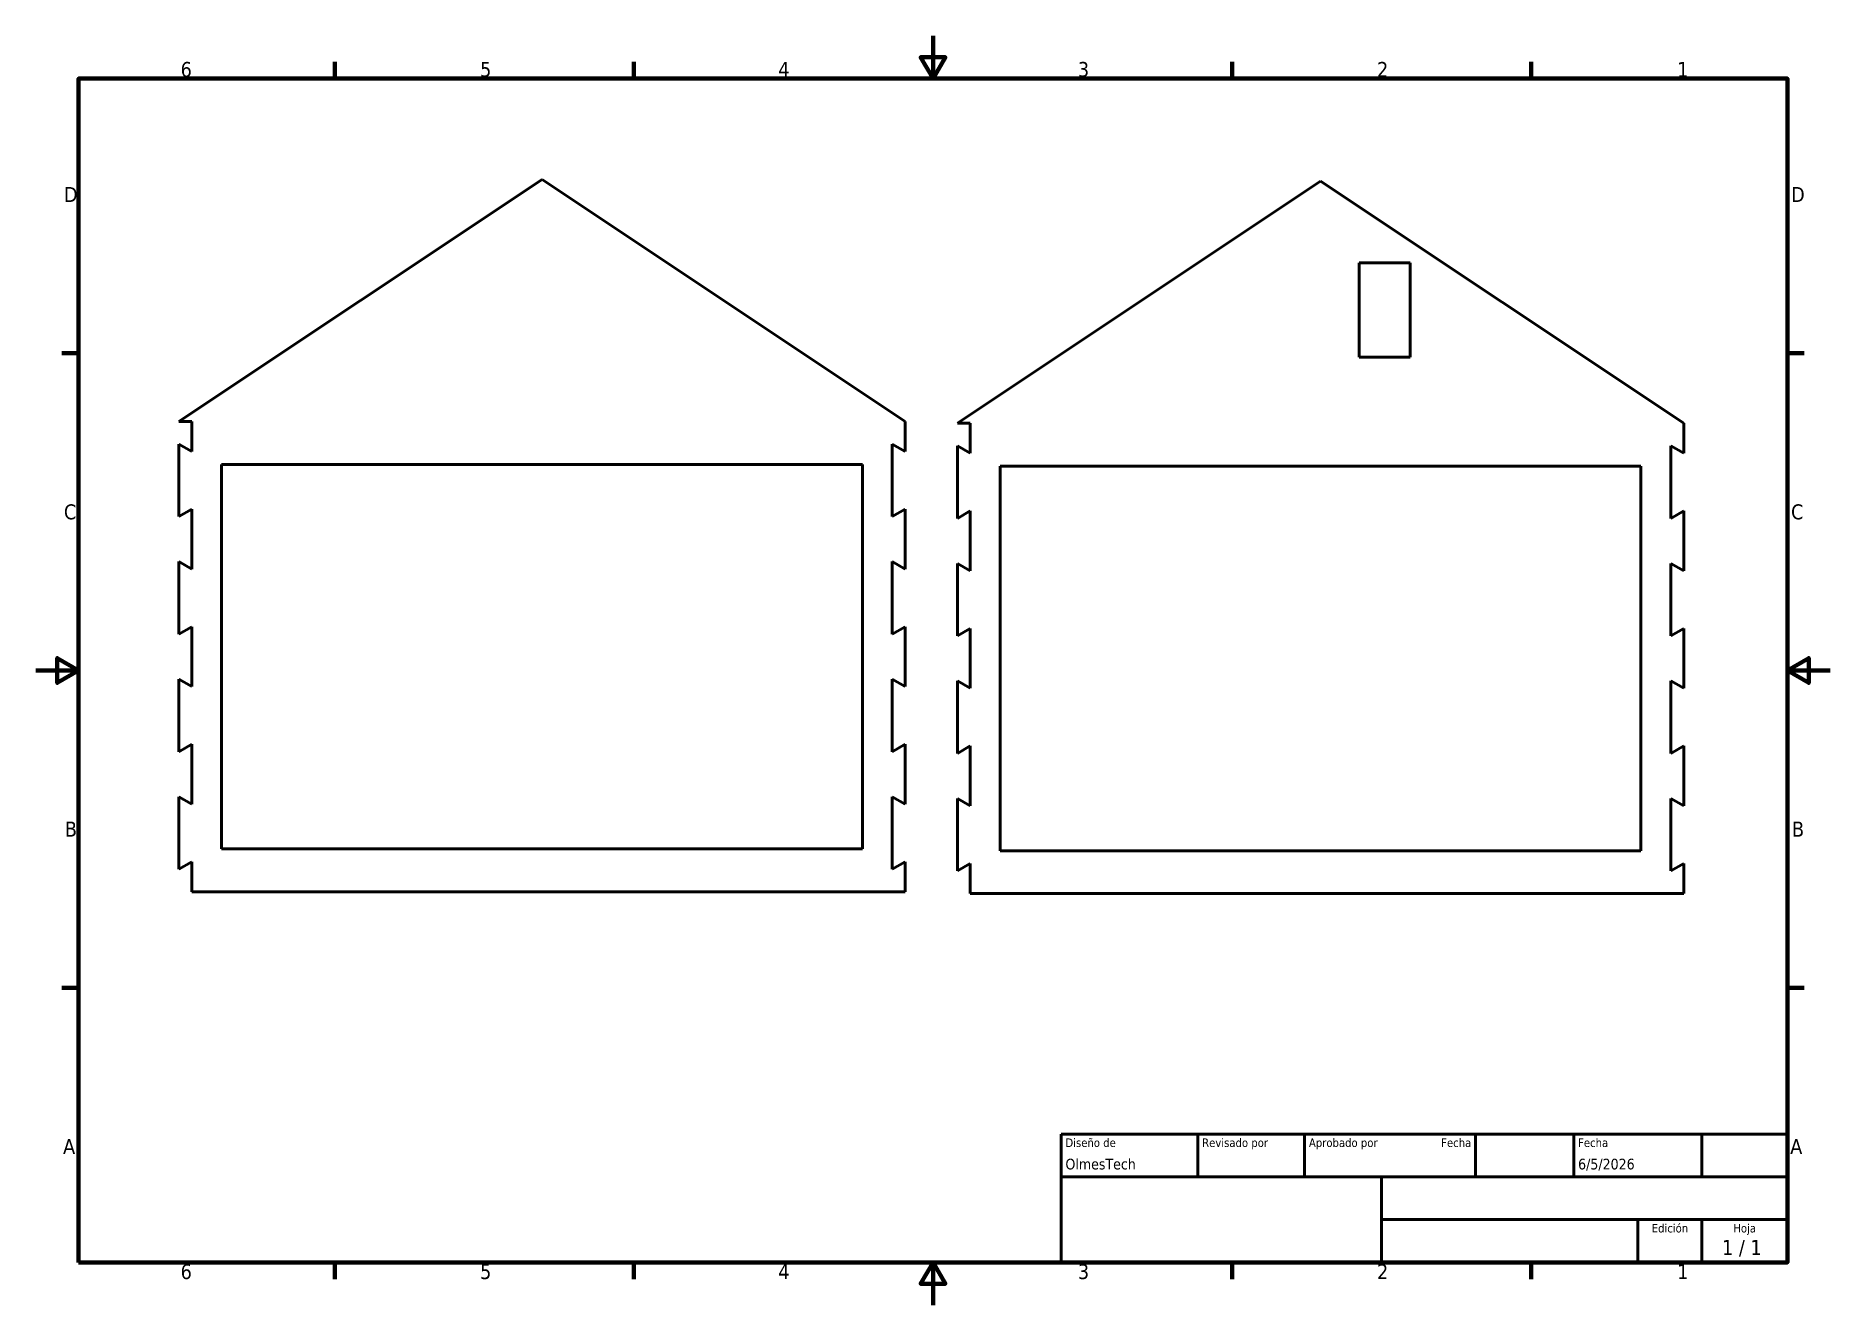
# Model space of a CAD drawing. Header units: millimetres. Extents: x 0 to 420, y 0 to 297.
import ezdxf
from ezdxf.enums import TextEntityAlignment as Align

# ---------------------------------------------------------------- set-up
doc = ezdxf.new("R2010")
doc.units = ezdxf.units.MM
for name, color, linetype, lineweight in [('Borde (ISO)', 7, 'Continuous', 70), ('Título (ISO)', 7, 'Continuous', 50), ('Visible (ISO)', 7, 'Continuous', 50)]:
    doc.layers.add(name, color=color, linetype=linetype, lineweight=lineweight)
doc.styles.add('Estilo de texto39', font='tahoma.ttf')
doc.styles.add('Estilo de texto41', font='tahoma.ttf')
doc.styles.add('Texto de nota (ISO)', font='tahoma.ttf')

# ---------------------------------------------------------------- blocks, each defined once
blk = doc.blocks.new('Marcos Marco por defecto')
at = {"layer": 'Borde (ISO)'}
for p, q in [((70, 287), (70, 290.9)), ((140, 287), (140, 290.9)), ((280, 287), (280, 290.9)), ((350, 287), (350, 290.9)), ((10, 222.75), (6.1, 222.75)), ((410, 222.75), (413.9, 222.75)), ((10, 74.25), (6.1, 74.25)), ((410, 74.25), (413.9, 74.25)), ((70, 10), (70, 6.1)), ((140, 10), (140, 6.1)), ((280, 10), (280, 6.1)), ((350, 10), (350, 6.1))]:
    blk.add_line(p, q, dxfattribs=at)
at = {"layer": 'Borde (ISO)', "flags": 128}
for points in [[(210, 297), (210, 287), (207.11, 292), (212.89, 292), (210, 287)], [(10, 10), (10, 287), (410, 287), (410, 10), (10, 10)], [(0, 148.5), (10, 148.5), (5, 151.39), (5, 145.61), (10, 148.5)], [(420, 148.5), (410, 148.5), (415, 151.39), (415, 145.61), (410, 148.5)], [(210, 0), (210, 10), (207.11, 5), (212.89, 5), (210, 10)]]:
    blk.add_lwpolyline(points, dxfattribs=at)
at = {"layer": 'Borde (ISO)', "char_height": 3.5, "attachment_point": 7, "style": 'Texto de nota (ISO)'}
for s, insert in [('6', (33.88, 287.33)), ('5', (103.98, 287.33)), ('4', (173.78, 287.4)), ('3', (243.91, 287.33)), ('2', (313.94, 287.4)), ('1', (384.21, 287.4)), ('D', (6.57, 258.13)), ('D', (410.87, 258.13)), ('C', (6.56, 183.81)), ('C', (410.86, 183.81)), ('B', (6.78, 109.63)), ('B', (411.08, 109.63)), ('A', (6.36, 35.38)), ('A', (410.66, 35.38)), ('6', (33.88, 6.03)), ('5', (103.98, 6.03)), ('4', (173.78, 6.1)), ('3', (243.91, 6.03)), ('2', (313.94, 6.1)), ('1', (384.21, 6.1))]:
    blk.add_mtext(s, dxfattribs=dict(at, insert=insert))
blk = doc.blocks.new('Cajetines ISO')
at = {"layer": 'Título (ISO)'}
for p, q in [((270.07, 130), (100.07, 130)), ((100.07, 130), (100.07, 100)), ((132.07, 120), (132.07, 130)), ((157.07, 120), (157.07, 130)), ((197.07, 120), (197.07, 130)), ((220.07, 120), (220.07, 130)), ((250.07, 120), (250.07, 130)), ((270.07, 100), (270.07, 130)), ((100.07, 120), (270.07, 120)), ((175.07, 120), (175.07, 100)), ((270.07, 110), (175.07, 110)), ((235.07, 100), (235.07, 110)), ((250.07, 100), (250.07, 110)), ((100.07, 100), (270.07, 100))]:
    blk.add_line(p, q, dxfattribs=at)
at = {"layer": 'Título (ISO)', "style": 'Estilo de texto41'}
for s, p in [('Diseño de', (101.07, 129)), ('Revisado por', (133.07, 129)), ('Aprobado por', (158.07, 129)), ('Fecha', (221.07, 129))]:
    blk.add_text(s, height=2, dxfattribs=at).set_placement(p, align=Align.TOP_LEFT)
blk.add_text('Fecha', height=2, dxfattribs=at).set_placement((196.07, 129), align=Align.TOP_RIGHT)
for s, p in [('Edición', (242.57, 109)), ('Hoja', (260.07, 109))]:
    blk.add_text(s, height=2, dxfattribs=at).set_placement(p, align=Align.TOP_CENTER)
at = {"layer": 'Título (ISO)', "style": 'Texto de nota (ISO)'}
blk.add_text('1 / 1 ', height=3.5, dxfattribs=at).set_placement((260.07, 103.5), align=Align.MIDDLE_CENTER)
at = {"layer": 'Título (ISO)', "style": 'Estilo de texto39'}
for tag, p in [('AUTOR', (101.07, 121)), ('COMPROBADO_POR', (133.07, 121)), ('APROBADO_POR_ING.', (158.07, 121)), ('FECHA_DE_CREACIÓN', (221.07, 121))]:
    blk.add_attdef(tag, text='', height=2.5, dxfattribs=at).set_placement(p, align=Align.BOTTOM_LEFT)
blk.add_attdef('FECHA_DE_APROBACIÓN_DE_ING.', text='', height=2.5, dxfattribs=at).set_placement((196.07, 121), align=Align.BOTTOM_RIGHT)
at = {"layer": 'Título (ISO)', "style": 'Texto de nota (ISO)'}
for tag, p in [('TÍTULO', (222.57, 115)), ('Nº_DE_REVISIÓN', (242.57, 103.5))]:
    blk.add_attdef(tag, text='', height=3.5, dxfattribs=at).set_placement(p, align=Align.MIDDLE_CENTER)
at = {"layer": 'Título (ISO)', "lineweight": 30, "flags": 104}
blk.add_attdef('EMPRESA', text='', height=3.5, dxfattribs=at).set_placement((137.41, 109.96), align=Align.MIDDLE_CENTER)
at = {"layer": 'Título (ISO)', "style": 'Texto de nota (ISO)'}
blk.add_attdef('Nº_DE_PIEZA', text='', height=3.5, dxfattribs=at).set_placement((176.07, 105), align=Align.MIDDLE_LEFT)

msp = doc.modelspace()

# ---------------------------------------------------------------- linework, layer by layer
at = {"layer": 'Visible (ISO)'}
for p, q in [((118.48, 263.41), (33.48, 206.74)), ((203.48, 206.74), (118.48, 263.41)), ((300.73, 263.01), (215.73, 206.34)), ((385.73, 206.34), (300.73, 263.01)), ((309.73, 221.86), (309.73, 243.86)), ((309.73, 243.86), (321.73, 243.86)), ((321.73, 243.86), (321.73, 221.86)), ((321.73, 221.86), (309.73, 221.86)), ((33.48, 206.74), (36.48, 206.74)), ((36.48, 206.74), (36.48, 199.74)), ((203.48, 199.74), (203.48, 206.74)), ((215.73, 206.34), (218.73, 206.34)), ((218.73, 206.34), (218.73, 199.34)), ((385.73, 199.34), (385.73, 206.34)), ((36.48, 199.74), (33.48, 201.47)), ((33.48, 201.47), (33.48, 184.5)), ((200.48, 184.5), (200.48, 201.47)), ((200.48, 201.47), (203.48, 199.74)), ((218.73, 199.34), (215.73, 201.07)), ((215.73, 201.07), (215.73, 184.1)), ((382.73, 184.1), (382.73, 201.07)), ((382.73, 201.07), (385.73, 199.34)), ((43.48, 106.74), (43.48, 196.74)), ((43.48, 196.74), (193.48, 196.74)), ((193.48, 196.74), (193.48, 106.74)), ((225.73, 106.34), (225.73, 196.34)), ((225.73, 196.34), (375.73, 196.34)), ((375.73, 196.34), (375.73, 106.34)), ((33.48, 184.5), (36.48, 186.24)), ((36.48, 186.24), (36.48, 172.24)), ((203.48, 186.24), (200.48, 184.5)), ((203.48, 172.24), (203.48, 186.24)), ((215.73, 184.1), (218.73, 185.84)), ((218.73, 185.84), (218.73, 171.84)), ((385.73, 185.84), (382.73, 184.1)), ((385.73, 171.84), (385.73, 185.84)), ((36.48, 172.24), (33.48, 173.97)), ((33.48, 173.97), (33.48, 157)), ((200.48, 157), (200.48, 173.97)), ((200.48, 173.97), (203.48, 172.24)), ((218.73, 171.84), (215.73, 173.57)), ((215.73, 173.57), (215.73, 156.6)), ((382.73, 156.6), (382.73, 173.57)), ((382.73, 173.57), (385.73, 171.84)), ((33.48, 157), (36.48, 158.74)), ((36.48, 158.74), (36.48, 144.74)), ((203.48, 158.74), (200.48, 157)), ((203.48, 144.74), (203.48, 158.74)), ((215.73, 156.6), (218.73, 158.34)), ((218.73, 158.34), (218.73, 144.34)), ((385.73, 158.34), (382.73, 156.6)), ((385.73, 144.34), (385.73, 158.34)), ((36.48, 144.74), (33.48, 146.47)), ((33.48, 146.47), (33.48, 129.5)), ((200.48, 129.5), (200.48, 146.47)), ((200.48, 146.47), (203.48, 144.74)), ((218.73, 144.34), (215.73, 146.07)), ((215.73, 146.07), (215.73, 129.1)), ((382.73, 129.1), (382.73, 146.07)), ((382.73, 146.07), (385.73, 144.34)), ((33.48, 129.5), (36.48, 131.24)), ((36.48, 131.24), (36.48, 117.24)), ((203.48, 131.24), (200.48, 129.5)), ((203.48, 117.24), (203.48, 131.24)), ((215.73, 129.1), (218.73, 130.84)), ((218.73, 130.84), (218.73, 116.84)), ((385.73, 130.84), (382.73, 129.1)), ((385.73, 116.84), (385.73, 130.84)), ((36.48, 117.24), (33.48, 118.97)), ((33.48, 118.97), (33.48, 102)), ((200.48, 102), (200.48, 118.97)), ((200.48, 118.97), (203.48, 117.24)), ((218.73, 116.84), (215.73, 118.57)), ((215.73, 118.57), (215.73, 101.6)), ((382.73, 101.6), (382.73, 118.57)), ((382.73, 118.57), (385.73, 116.84)), ((193.48, 106.74), (43.48, 106.74)), ((375.73, 106.34), (225.73, 106.34)), ((33.48, 102), (36.48, 103.74)), ((36.48, 103.74), (36.48, 96.74)), ((203.48, 103.74), (200.48, 102)), ((203.48, 96.74), (203.48, 103.74)), ((215.73, 101.6), (218.73, 103.34)), ((218.73, 103.34), (218.73, 96.34)), ((385.73, 103.34), (382.73, 101.6)), ((385.73, 96.34), (385.73, 103.34)), ((36.48, 96.74), (203.48, 96.74)), ((218.73, 96.34), (385.73, 96.34))]:
    msp.add_line(p, q, dxfattribs=at)

# ---------------------------------------------------------------- block references
msp.add_blockref('Marcos Marco por defecto', (0, 0))
msp.add_blockref('Cajetines ISO', (139.93, -90)).add_auto_attribs({'AUTOR': 'OlmesTech', 'FECHA_DE_CREACIÓN': '6/5/2026'})

doc.saveas('drawing.dxf')
